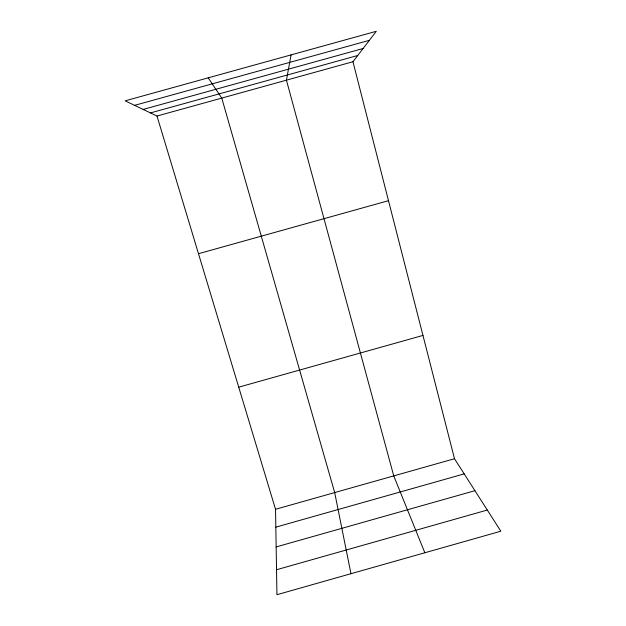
<?xml version="1.0" encoding="UTF-8"?>
<svg xmlns="http://www.w3.org/2000/svg" width="626" height="626" viewBox="0 0 626 626"><rect width="100%" height="100%" fill="white"/><g stroke="black" fill="none" stroke-linecap="round" stroke-linejoin="round"><path stroke-width="0.94" d="M291.082 54.892L286.434 80.167L393.746 475.893L424.851 552.758M352.954 61.731L376.281 31.3L125.161 100.833L157.001 116.045L352.954 61.731L454.499 458.733L500.839 531.208L276.942 594.7L275.534 509.29L157.001 116.045M275.534 509.29L454.499 458.733M275.831 527.147L464.195 473.89M276.152 546.928L474.931 490.682M276.535 569.746L487.31 510.041M238.725 387.165L422.965 335.426M198.497 253.702L388.496 200.68M134.621 105.348L369.356 40.338M143.158 109.425L363.103 48.492M150.467 112.923L357.743 55.487M208.208 77.835L221.768 98.094L334.683 492.576L350.967 573.706"/></g></svg>
